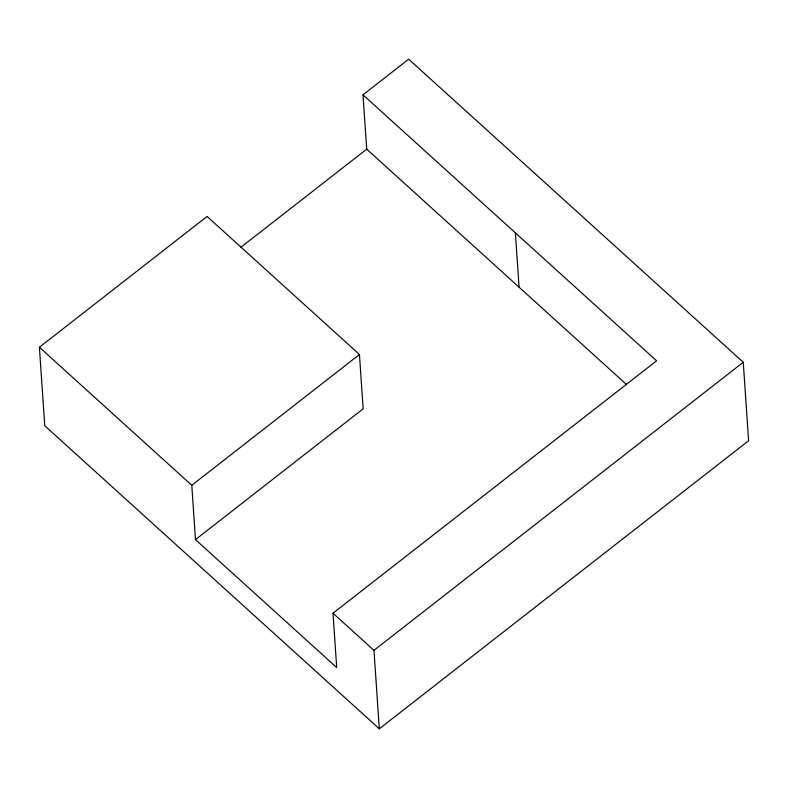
<?xml version="1.0" encoding="UTF-8"?>
<svg xmlns="http://www.w3.org/2000/svg" width="788" height="788" viewBox="0 0 788 788"><rect width="100%" height="100%" fill="white"/><g stroke="black" fill="none" stroke-linecap="round" stroke-linejoin="round"><path stroke-width="1.18" d="M39.4 347.252L207.077 216.454L359.456 354.492L363.16 408.824L195.483 539.622L336.703 667.564L332.999 613.231L656.601 360.796L363.002 94.826L408.686 59.189L743.251 362.263L748.6 440.748L379.314 728.811L44.749 425.737L39.4 347.252L191.779 485.29L195.483 539.622M240.803 247.363L366.706 149.159L363.002 94.826M191.779 485.29L359.456 354.492M379.314 728.811L373.965 650.336L743.251 362.263M366.706 149.159L626.588 384.593M332.999 613.231L373.965 650.336M515.372 232.864L519.075 287.196"/></g></svg>
